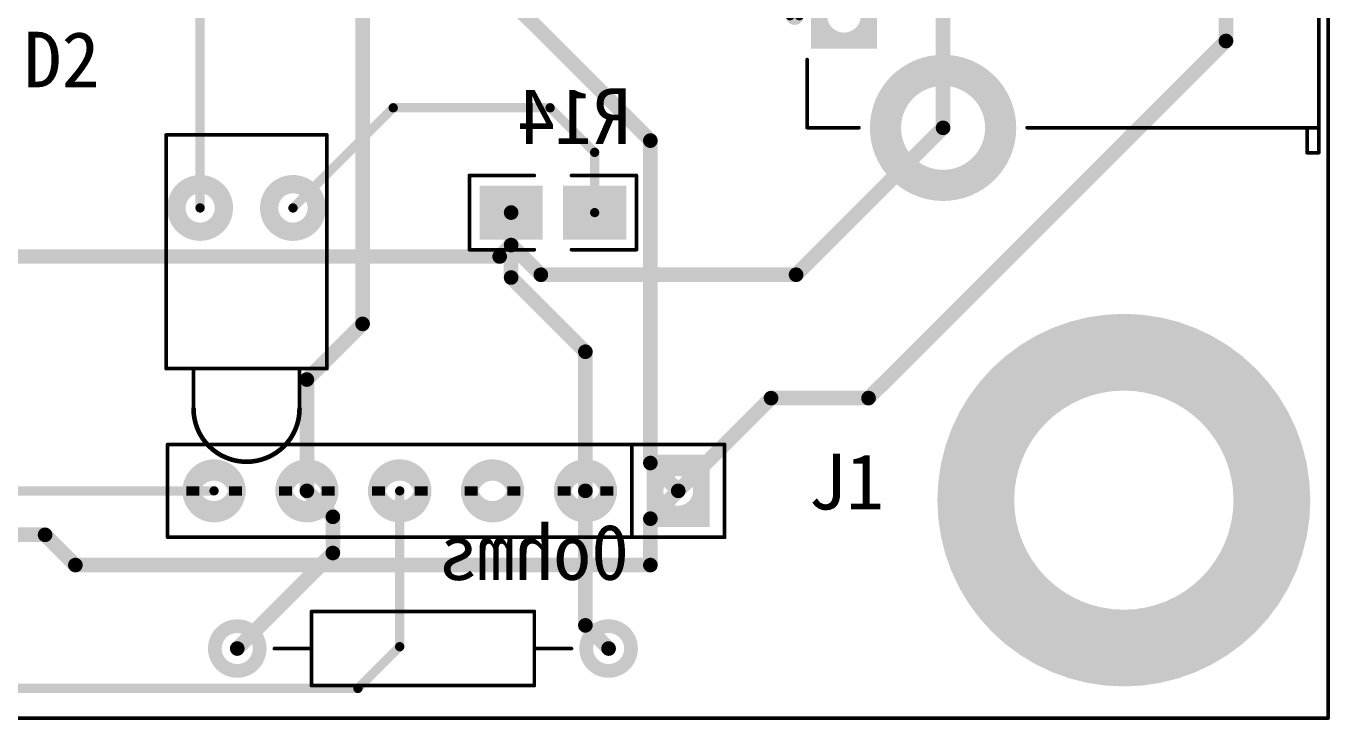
# Model space of a CAD drawing. Header units: millimetres. Extents: x 38 to 140, y 35 to 124.
# Drawn here: x 104.71 to 140.38, y 35.26 to 54.26 of the extents above; entities that cross this region are included whole.
import ezdxf

# ---------------------------------------------------------------- set-up
doc = ezdxf.new("R2010")
doc.units = ezdxf.units.MM
for name, color, linetype in [('BottomLayer', 5, 'Continuous'), ('BottomOverlay', 54, 'Continuous'), ('BottomPaste', 16, 'Continuous'), ('BottomSolder', 6, 'Continuous'), ('KeepOutLayer', 6, 'Continuous'), ('MultiLayer', 9, 'Continuous'), ('TopLayer', 1, 'Continuous'), ('TopOverlay', 2, 'Continuous'), ('TopSolder', 216, 'Continuous')]:
    doc.layers.add(name, color=color, linetype=linetype)

# ---------------------------------------------------------------- blocks, each defined once
blk = doc.blocks.new('LED_1_6')
at = {"layer": 'BottomLayer', "const_width": 0.4}
for points in [[(-0.6, 1.27, 1), (0.6, 1.27, 1)], [(-0.6, -1.27, 1), (0.6, -1.27, 1)]]:
    blk.add_lwpolyline(points, format="xyb", close=True, dxfattribs=at)
at = {"layer": 'BottomSolder', "const_width": 0.502}
for points in [[(-0.651, 1.27, 1), (0.651, 1.27, 1)], [(-0.651, -1.27, 1), (0.651, -1.27, 1)]]:
    blk.add_lwpolyline(points, format="xyb", close=True, dxfattribs=at)
at = {"layer": 'MultiLayer', "const_width": 0.4}
for points in [[(-0.6, 1.27, 1), (0.6, 1.27, 1)], [(-0.6, -1.27, 1), (0.6, -1.27, 1)]]:
    blk.add_lwpolyline(points, format="xyb", close=True, dxfattribs=at)
at = {"layer": 'TopLayer', "const_width": 0.4}
for points in [[(-0.6, 1.27, 1), (0.6, 1.27, 1)], [(-0.6, -1.27, 1), (0.6, -1.27, 1)]]:
    blk.add_lwpolyline(points, format="xyb", close=True, dxfattribs=at)
at = {"layer": 'TopOverlay', "const_width": 0.1}
for points in [[(-2, 2.2), (-2, -2.2)], [(-2, 2.2), (4.4, 2.2)], [(4.4, 2.2), (4.4, -2.2)], [(4.4, 1.45), (5.5, 1.45)], [(4.4, -1.45), (5.5, -1.45)], [(-2, -2.2), (4.4, -2.2)]]:
    blk.add_lwpolyline(points, dxfattribs=at)
at = {"layer": 'TopOverlay'}
for points, const_width in [([(-2.025, 2.2, 1), (-1.975, 2.2, 1)], 0.05), ([(-2.025, 2.2, 1), (-1.975, 2.2, 1)], 0.05), ([(4.375, 2.2, 1), (4.425, 2.2, 1)], 0.05), ([(4.375, 2.2, 1), (4.425, 2.2, 1)], 0.05), ([(4.375, 1.45, 1), (4.425, 1.45, 1)], 0.05), ([(5.468, 1.45, 1), (5.532, 1.45, 1)], 0.0635), ([(5.475, 1.45, 1), (5.525, 1.45, 1)], 0.05), ([(4.375, -1.45, 1), (4.425, -1.45, 1)], 0.05), ([(5.468, -1.45, 1), (5.532, -1.45, 1)], 0.0635), ([(5.475, -1.45, 1), (5.525, -1.45, 1)], 0.05), ([(-2.025, -2.2, 1), (-1.975, -2.2, 1)], 0.05), ([(-2.025, -2.2, 1), (-1.975, -2.2, 1)], 0.05), ([(4.375, -2.2, 1), (4.425, -2.2, 1)], 0.05), ([(4.375, -2.2, 1), (4.425, -2.2, 1)], 0.05)]:
    blk.add_lwpolyline(points, format="xyb", close=True, dxfattribs=dict(at, const_width=const_width))
at = {"layer": 'TopOverlay', "const_width": 0.127}
blk.add_lwpolyline([(5.5, 1.45, -1), (5.5, -1.45)], format="xyb", dxfattribs=at)
at = {"layer": 'TopSolder', "const_width": 0.502}
for points in [[(-0.651, 1.27, 1), (0.651, 1.27, 1)], [(-0.651, -1.27, 1), (0.651, -1.27, 1)]]:
    blk.add_lwpolyline(points, format="xyb", close=True, dxfattribs=at)
blk = doc.blocks.new('SIP6_7')
at = {"layer": 'BottomLayer'}
for points, const_width in [([(-0.762, 0.648), (0.762, 0.648)], 0.483), ([(-0.584, 0.889), (-0.584, -0.889)], 0.356), ([(0.584, 0.889), (0.584, -0.889)], 0.356), ([(1.956, -0.127), (1.956, 0.127)], 0.356), ([(3.124, -0.127), (3.124, 0.127)], 0.356), ([(4.496, -0.127), (4.496, 0.127)], 0.356), ([(5.664, -0.127), (5.664, 0.127)], 0.356), ([(7.036, -0.127), (7.036, 0.127)], 0.356), ([(8.204, -0.127), (8.204, 0.127)], 0.356), ([(9.576, -0.127), (9.576, 0.127)], 0.356), ([(10.744, -0.127), (10.744, 0.127)], 0.356), ([(12.116, -0.127), (12.116, 0.127)], 0.356), ([(13.284, -0.127), (13.284, 0.127)], 0.356), ([(-0.762, -0.648), (0.762, -0.648)], 0.483)]:
    blk.add_lwpolyline(points, dxfattribs=dict(at, const_width=const_width))
at = {"layer": 'BottomLayer', "const_width": 0.356}
for points in [[(-0.584, 0, 1), (0.584, 0, 1)], [(1.956, 0, 1), (3.124, 0, 1)], [(4.496, 0, 1), (5.664, 0, 1)], [(7.036, 0, 1), (8.204, 0, 1)], [(9.576, 0, 1), (10.744, 0, 1)], [(12.116, 0, 1), (13.284, 0, 1)]]:
    blk.add_lwpolyline(points, format="xyb", close=True, dxfattribs=at)
for points in [[(3.124, -0.127, 1), (1.956, -0.127)], [(5.664, -0.127, 1), (4.496, -0.127)], [(8.204, -0.127, 1), (7.036, -0.127)], [(10.744, -0.127, 1), (9.576, -0.127)], [(13.284, -0.127, 1), (12.116, -0.127)], [(1.956, 0.127, 1), (3.124, 0.127)], [(4.496, 0.127, 1), (5.664, 0.127)], [(7.036, 0.127, 1), (8.204, 0.127)], [(9.576, 0.127, 1), (10.744, 0.127)], [(12.116, 0.127, 1), (13.284, 0.127)]]:
    blk.add_lwpolyline(points, format="xyb", dxfattribs=at)
at = {"layer": 'BottomSolder'}
for points, const_width in [([(-0.635, 0.991), (-0.635, -0.991)], 0.457), ([(0.635, 0.991), (0.635, -0.991)], 0.457), ([(-0.864, 0.699), (0.864, 0.699)], 0.584), ([(1.905, -0.127), (1.905, 0.127)], 0.457), ([(3.175, -0.127), (3.175, 0.127)], 0.457), ([(4.445, -0.127), (4.445, 0.127)], 0.457), ([(5.715, -0.127), (5.715, 0.127)], 0.457), ([(6.985, -0.127), (6.985, 0.127)], 0.457), ([(8.255, -0.127), (8.255, 0.127)], 0.457), ([(9.525, -0.127), (9.525, 0.127)], 0.457), ([(10.795, -0.127), (10.795, 0.127)], 0.457), ([(12.065, -0.127), (12.065, 0.127)], 0.457), ([(13.335, -0.127), (13.335, 0.127)], 0.457), ([(-0.864, -0.699), (0.864, -0.699)], 0.584)]:
    blk.add_lwpolyline(points, dxfattribs=dict(at, const_width=const_width))
at = {"layer": 'BottomSolder', "const_width": 0.457}
for points in [[(-0.635, 0, 1), (0.635, 0, 1)], [(1.905, 0, 1), (3.175, 0, 1)], [(4.445, 0, 1), (5.715, 0, 1)], [(6.985, 0, 1), (8.255, 0, 1)], [(9.525, 0, 1), (10.795, 0, 1)], [(12.065, 0, 1), (13.335, 0, 1)]]:
    blk.add_lwpolyline(points, format="xyb", close=True, dxfattribs=at)
for points in [[(3.175, -0.127, 1), (1.905, -0.127)], [(5.715, -0.127, 1), (4.445, -0.127)], [(8.255, -0.127, 1), (6.985, -0.127)], [(10.795, -0.127, 1), (9.525, -0.127)], [(13.335, -0.127, 1), (12.065, -0.127)], [(1.905, 0.127, 1), (3.175, 0.127)], [(4.445, 0.127, 1), (5.715, 0.127)], [(6.985, 0.127, 1), (8.255, 0.127)], [(9.525, 0.127, 1), (10.795, 0.127)], [(12.065, 0.127, 1), (13.335, 0.127)]]:
    blk.add_lwpolyline(points, format="xyb", dxfattribs=at)
at = {"layer": 'MultiLayer'}
for points, const_width in [([(-0.762, 0.648), (0.762, 0.648)], 0.483), ([(-0.584, 0.889), (-0.584, -0.889)], 0.356), ([(0.584, 0.889), (0.584, -0.889)], 0.356), ([(1.956, -0.127), (1.956, 0.127)], 0.356), ([(3.124, -0.127), (3.124, 0.127)], 0.356), ([(4.496, -0.127), (4.496, 0.127)], 0.356), ([(5.664, -0.127), (5.664, 0.127)], 0.356), ([(7.036, -0.127), (7.036, 0.127)], 0.356), ([(8.204, -0.127), (8.204, 0.127)], 0.356), ([(9.576, -0.127), (9.576, 0.127)], 0.356), ([(10.744, -0.127), (10.744, 0.127)], 0.356), ([(12.116, -0.127), (12.116, 0.127)], 0.356), ([(13.284, -0.127), (13.284, 0.127)], 0.356), ([(-0.762, -0.648), (0.762, -0.648)], 0.483)]:
    blk.add_lwpolyline(points, dxfattribs=dict(at, const_width=const_width))
at = {"layer": 'MultiLayer', "const_width": 0.356}
for points in [[(-0.584, 0, 1), (0.584, 0, 1)], [(1.956, 0, 1), (3.124, 0, 1)], [(4.496, 0, 1), (5.664, 0, 1)], [(7.036, 0, 1), (8.204, 0, 1)], [(9.576, 0, 1), (10.744, 0, 1)], [(12.116, 0, 1), (13.284, 0, 1)]]:
    blk.add_lwpolyline(points, format="xyb", close=True, dxfattribs=at)
for points in [[(3.124, -0.127, 1), (1.956, -0.127)], [(5.664, -0.127, 1), (4.496, -0.127)], [(8.204, -0.127, 1), (7.036, -0.127)], [(10.744, -0.127, 1), (9.576, -0.127)], [(13.284, -0.127, 1), (12.116, -0.127)], [(1.956, 0.127, 1), (3.124, 0.127)], [(4.496, 0.127, 1), (5.664, 0.127)], [(7.036, 0.127, 1), (8.204, 0.127)], [(9.576, 0.127, 1), (10.744, 0.127)], [(12.116, 0.127, 1), (13.284, 0.127)]]:
    blk.add_lwpolyline(points, format="xyb", dxfattribs=at)
at = {"layer": 'TopLayer'}
for points, const_width in [([(-0.762, 0.648), (0.762, 0.648)], 0.483), ([(-0.584, 0.889), (-0.584, -0.889)], 0.356), ([(0.584, 0.889), (0.584, -0.889)], 0.356), ([(1.956, -0.127), (1.956, 0.127)], 0.356), ([(3.124, -0.127), (3.124, 0.127)], 0.356), ([(4.496, -0.127), (4.496, 0.127)], 0.356), ([(5.664, -0.127), (5.664, 0.127)], 0.356), ([(7.036, -0.127), (7.036, 0.127)], 0.356), ([(8.204, -0.127), (8.204, 0.127)], 0.356), ([(9.576, -0.127), (9.576, 0.127)], 0.356), ([(10.744, -0.127), (10.744, 0.127)], 0.356), ([(12.116, -0.127), (12.116, 0.127)], 0.356), ([(13.284, -0.127), (13.284, 0.127)], 0.356), ([(-0.762, -0.648), (0.762, -0.648)], 0.483)]:
    blk.add_lwpolyline(points, dxfattribs=dict(at, const_width=const_width))
at = {"layer": 'TopLayer', "const_width": 0.356}
for points in [[(-0.584, 0, 1), (0.584, 0, 1)], [(1.956, 0, 1), (3.124, 0, 1)], [(4.496, 0, 1), (5.664, 0, 1)], [(7.036, 0, 1), (8.204, 0, 1)], [(9.576, 0, 1), (10.744, 0, 1)], [(12.116, 0, 1), (13.284, 0, 1)]]:
    blk.add_lwpolyline(points, format="xyb", close=True, dxfattribs=at)
for points in [[(3.124, -0.127, 1), (1.956, -0.127)], [(5.664, -0.127, 1), (4.496, -0.127)], [(8.204, -0.127, 1), (7.036, -0.127)], [(10.744, -0.127, 1), (9.576, -0.127)], [(13.284, -0.127, 1), (12.116, -0.127)], [(1.956, 0.127, 1), (3.124, 0.127)], [(4.496, 0.127, 1), (5.664, 0.127)], [(7.036, 0.127, 1), (8.204, 0.127)], [(9.576, 0.127, 1), (10.744, 0.127)], [(12.116, 0.127, 1), (13.284, 0.127)]]:
    blk.add_lwpolyline(points, format="xyb", dxfattribs=at)
at = {"layer": 'TopOverlay', "const_width": 0.1}
for points in [[(13.97, 1.27), (-1.27, 1.27)], [(-1.27, 1.27), (-1.27, -1.27)], [(1.27, 1.27), (1.27, -1.27)], [(13.97, 1.27), (13.97, -1.27)], [(13.97, -1.27), (-1.27, -1.27)]]:
    blk.add_lwpolyline(points, dxfattribs=at)
at = {"layer": 'TopOverlay', "const_width": 0.05}
for points in [[(-1.295, 1.27, 1), (-1.245, 1.27, 1)], [(-1.295, 1.27, 1), (-1.245, 1.27, 1)], [(1.245, 1.27, 1), (1.295, 1.27, 1)], [(13.945, 1.27, 1), (13.995, 1.27, 1)], [(13.945, 1.27, 1), (13.995, 1.27, 1)], [(-1.295, -1.27, 1), (-1.245, -1.27, 1)], [(-1.295, -1.27, 1), (-1.245, -1.27, 1)], [(1.245, -1.27, 1), (1.295, -1.27, 1)], [(13.945, -1.27, 1), (13.995, -1.27, 1)], [(13.945, -1.27, 1), (13.995, -1.27, 1)]]:
    blk.add_lwpolyline(points, format="xyb", close=True, dxfattribs=at)
at = {"layer": 'TopSolder'}
for points, const_width in [([(-0.635, 0.991), (-0.635, -0.991)], 0.457), ([(0.635, 0.991), (0.635, -0.991)], 0.457), ([(-0.864, 0.699), (0.864, 0.699)], 0.584), ([(1.905, -0.127), (1.905, 0.127)], 0.457), ([(3.175, -0.127), (3.175, 0.127)], 0.457), ([(4.445, -0.127), (4.445, 0.127)], 0.457), ([(5.715, -0.127), (5.715, 0.127)], 0.457), ([(6.985, -0.127), (6.985, 0.127)], 0.457), ([(8.255, -0.127), (8.255, 0.127)], 0.457), ([(9.525, -0.127), (9.525, 0.127)], 0.457), ([(10.795, -0.127), (10.795, 0.127)], 0.457), ([(12.065, -0.127), (12.065, 0.127)], 0.457), ([(13.335, -0.127), (13.335, 0.127)], 0.457), ([(-0.864, -0.699), (0.864, -0.699)], 0.584)]:
    blk.add_lwpolyline(points, dxfattribs=dict(at, const_width=const_width))
at = {"layer": 'TopSolder', "const_width": 0.457}
for points in [[(-0.635, 0, 1), (0.635, 0, 1)], [(1.905, 0, 1), (3.175, 0, 1)], [(4.445, 0, 1), (5.715, 0, 1)], [(6.985, 0, 1), (8.255, 0, 1)], [(9.525, 0, 1), (10.795, 0, 1)], [(12.065, 0, 1), (13.335, 0, 1)]]:
    blk.add_lwpolyline(points, format="xyb", close=True, dxfattribs=at)
for points in [[(3.175, -0.127, 1), (1.905, -0.127)], [(5.715, -0.127, 1), (4.445, -0.127)], [(8.255, -0.127, 1), (6.985, -0.127)], [(10.795, -0.127, 1), (9.525, -0.127)], [(13.335, -0.127, 1), (12.065, -0.127)], [(1.905, 0.127, 1), (3.175, 0.127)], [(4.445, 0.127, 1), (5.715, 0.127)], [(6.985, 0.127, 1), (8.255, 0.127)], [(9.525, 0.127, 1), (10.795, 0.127)], [(12.065, 0.127, 1), (13.335, 0.127)]]:
    blk.add_lwpolyline(points, format="xyb", dxfattribs=at)
blk = doc.blocks.new('0805_B_27')
at = {"layer": 'BottomLayer'}
for points, const_width in [([(-0.381, 0.635), (-0.381, -0.635)], 0.762), ([(0.381, 0.635), (0.381, -0.635)], 0.762), ([(1.905, 0.635), (1.905, -0.635)], 0.762), ([(2.667, 0.635), (2.667, -0.635)], 0.762), ([(-0.762, 0.318), (0.762, 0.318)], 0.635), ([(1.524, 0.318), (3.048, 0.318)], 0.635), ([(-0.762, -0.318), (0.762, -0.318)], 0.635), ([(1.524, -0.318), (3.048, -0.318)], 0.635)]:
    blk.add_lwpolyline(points, dxfattribs=dict(at, const_width=const_width))
at = {"layer": 'BottomLayer', "const_width": 0.635}
for points in [[(-0.318, 0, 1), (0.318, 0, 1)], [(1.968, 0, 1), (2.603, 0, 1)]]:
    blk.add_lwpolyline(points, format="xyb", close=True, dxfattribs=at)
at = {"layer": 'BottomOverlay', "const_width": 0.1}
for points in [[(-1.143, 1.016), (0.635, 1.016)], [(-1.143, -1.016), (-1.143, 1.016)], [(1.651, 1.016), (3.429, 1.016)], [(3.429, -1.016), (3.429, 1.016)], [(-1.143, -1.016), (0.635, -1.016)], [(1.651, -1.016), (3.429, -1.016)]]:
    blk.add_lwpolyline(points, dxfattribs=at)
at = {"layer": 'BottomOverlay', "const_width": 0.05}
for points in [[(-1.168, 1.016, 1), (-1.118, 1.016, 1)], [(-1.168, 1.016, 1), (-1.118, 1.016, 1)], [(0.61, 1.016, 1), (0.66, 1.016, 1)], [(1.626, 1.016, 1), (1.676, 1.016, 1)], [(3.404, 1.016, 1), (3.454, 1.016, 1)], [(3.404, 1.016, 1), (3.454, 1.016, 1)], [(-1.168, -1.016, 1), (-1.118, -1.016, 1)], [(-1.168, -1.016, 1), (-1.118, -1.016, 1)], [(0.61, -1.016, 1), (0.66, -1.016, 1)], [(1.626, -1.016, 1), (1.676, -1.016, 1)], [(3.404, -1.016, 1), (3.454, -1.016, 1)], [(3.404, -1.016, 1), (3.454, -1.016, 1)]]:
    blk.add_lwpolyline(points, format="xyb", close=True, dxfattribs=at)
at = {"layer": 'BottomPaste'}
for points, const_width in [([(-0.381, 0.635), (-0.381, -0.635)], 0.762), ([(0.381, 0.635), (0.381, -0.635)], 0.762), ([(1.905, 0.635), (1.905, -0.635)], 0.762), ([(2.667, 0.635), (2.667, -0.635)], 0.762), ([(-0.762, 0.318), (0.762, 0.318)], 0.635), ([(1.524, 0.318), (3.048, 0.318)], 0.635), ([(-0.762, -0.318), (0.762, -0.318)], 0.635), ([(1.524, -0.318), (3.048, -0.318)], 0.635)]:
    blk.add_lwpolyline(points, dxfattribs=dict(at, const_width=const_width))
at = {"layer": 'BottomPaste', "const_width": 0.635}
for points in [[(-0.318, 0, 1), (0.318, 0, 1)], [(1.968, 0, 1), (2.603, 0, 1)]]:
    blk.add_lwpolyline(points, format="xyb", close=True, dxfattribs=at)
at = {"layer": 'BottomSolder'}
for points, const_width in [([(-0.432, 0.737), (-0.432, -0.737)], 0.864), ([(0.432, 0.737), (0.432, -0.737)], 0.864), ([(1.854, 0.737), (1.854, -0.737)], 0.864), ([(2.718, 0.737), (2.718, -0.737)], 0.864), ([(-0.864, 0.368), (0.864, 0.368)], 0.737), ([(1.422, 0.368), (3.15, 0.368)], 0.737), ([(-0.864, -0.368), (0.864, -0.368)], 0.737), ([(1.422, -0.368), (3.15, -0.368)], 0.737)]:
    blk.add_lwpolyline(points, dxfattribs=dict(at, const_width=const_width))
at = {"layer": 'BottomSolder', "const_width": 0.737}
for points in [[(-0.368, 0, 1), (0.368, 0, 1)], [(1.918, 0, 1), (2.654, 0, 1)]]:
    blk.add_lwpolyline(points, format="xyb", close=True, dxfattribs=at)
blk = doc.blocks.new('AXIAL_0_4_B_38')
at = {"layer": 'BottomLayer', "const_width": 0.275}
for points in [[(-5.643, 0, 1), (-4.517, 0, 1)], [(4.517, 0, 1), (5.643, 0, 1)]]:
    blk.add_lwpolyline(points, format="xyb", close=True, dxfattribs=at)
at = {"layer": 'BottomOverlay', "const_width": 0.1}
for points in [[(-3.048, 1.016), (-3.048, -1.016)], [(3.048, 1.016), (-3.048, 1.016)], [(3.048, 1.016), (3.048, -1.016)], [(-3.048, 0), (-4.064, 0)], [(4.064, 0), (3.048, 0)], [(3.048, -1.016), (-3.048, -1.016)]]:
    blk.add_lwpolyline(points, dxfattribs=at)
at = {"layer": 'BottomOverlay', "const_width": 0.05}
for points in [[(-3.073, 1.016, 1), (-3.023, 1.016, 1)], [(-3.073, 1.016, 1), (-3.023, 1.016, 1)], [(3.023, 1.016, 1), (3.073, 1.016, 1)], [(3.023, 1.016, 1), (3.073, 1.016, 1)], [(-4.089, 0, 1), (-4.039, 0, 1)], [(-3.073, 0, 1), (-3.023, 0, 1)], [(3.023, 0, 1), (3.073, 0, 1)], [(4.039, 0, 1), (4.089, 0, 1)], [(-3.073, -1.016, 1), (-3.023, -1.016, 1)], [(-3.073, -1.016, 1), (-3.023, -1.016, 1)], [(3.023, -1.016, 1), (3.073, -1.016, 1)], [(3.023, -1.016, 1), (3.073, -1.016, 1)]]:
    blk.add_lwpolyline(points, format="xyb", close=True, dxfattribs=at)
at = {"layer": 'BottomSolder', "const_width": 0.377}
for points in [[(-5.693, 0, 1), (-4.467, 0, 1)], [(4.467, 0, 1), (5.693, 0, 1)]]:
    blk.add_lwpolyline(points, format="xyb", close=True, dxfattribs=at)
at = {"layer": 'MultiLayer', "const_width": 0.275}
for points in [[(-5.643, 0, 1), (-4.517, 0, 1)], [(4.517, 0, 1), (5.643, 0, 1)]]:
    blk.add_lwpolyline(points, format="xyb", close=True, dxfattribs=at)
at = {"layer": 'TopLayer', "const_width": 0.275}
for points in [[(-5.643, 0, 1), (-4.517, 0, 1)], [(4.517, 0, 1), (5.643, 0, 1)]]:
    blk.add_lwpolyline(points, format="xyb", close=True, dxfattribs=at)
at = {"layer": 'TopSolder', "const_width": 0.377}
for points in [[(-5.693, 0, 1), (-4.467, 0, 1)], [(4.467, 0, 1), (5.693, 0, 1)]]:
    blk.add_lwpolyline(points, format="xyb", close=True, dxfattribs=at)
blk = doc.blocks.new('440068_39')
at = {"layer": 'BottomLayer'}
for points, const_width in [([(-11.805, 6.57, 1), (-8.755, 6.57, 1)], 0.75), ([(-13.62, 3.5, 1), (-12.36, 3.5, 1)], 0.34), ([(-13.62, 1, 1), (-12.36, 1, 1)], 0.34), ([(-13.62, -1, 1), (-12.36, -1, 1)], 0.34), ([(-13.62, -3.5, 1), (-12.36, -3.5, 1)], 0.34), ([(-11.805, -6.57, 1), (-8.755, -6.57, 1)], 0.75)]:
    blk.add_lwpolyline(points, format="xyb", close=True, dxfattribs=dict(at, const_width=const_width))
at = {"layer": 'BottomLayer', "const_width": 0.34}
for points in [[(-13.79, -2.87), (-12.19, -2.87)], [(-13.62, -4.3), (-13.62, -2.7)], [(-12.36, -4.3), (-12.36, -2.7)], [(-13.79, -4.13), (-12.19, -4.13)]]:
    blk.add_lwpolyline(points, dxfattribs=at)
at = {"layer": 'BottomSolder'}
for points, const_width in [([(-11.856, 6.57, 1), (-8.704, 6.57, 1)], 0.852), ([(-13.671, 3.5, 1), (-12.309, 3.5, 1)], 0.442), ([(-13.671, 1, 1), (-12.309, 1, 1)], 0.442), ([(-13.671, -1, 1), (-12.309, -1, 1)], 0.442), ([(-13.671, -3.5, 1), (-12.309, -3.5, 1)], 0.442), ([(-11.856, -6.57, 1), (-8.704, -6.57, 1)], 0.852)]:
    blk.add_lwpolyline(points, format="xyb", close=True, dxfattribs=dict(at, const_width=const_width))
at = {"layer": 'BottomSolder', "const_width": 0.442}
for points in [[(-13.671, -4.402), (-13.671, -2.598)], [(-12.309, -4.402), (-12.309, -2.598)], [(-13.892, -2.819), (-12.088, -2.819)], [(-13.892, -4.181), (-12.088, -4.181)]]:
    blk.add_lwpolyline(points, dxfattribs=at)
at = {"layer": 'MultiLayer'}
for points, const_width in [([(-11.805, 6.57, 1), (-8.755, 6.57, 1)], 0.75), ([(-13.62, 3.5, 1), (-12.36, 3.5, 1)], 0.34), ([(-13.62, 1, 1), (-12.36, 1, 1)], 0.34), ([(-13.62, -1, 1), (-12.36, -1, 1)], 0.34), ([(-13.62, -3.5, 1), (-12.36, -3.5, 1)], 0.34), ([(-11.805, -6.57, 1), (-8.755, -6.57, 1)], 0.75)]:
    blk.add_lwpolyline(points, format="xyb", close=True, dxfattribs=dict(at, const_width=const_width))
at = {"layer": 'MultiLayer', "const_width": 0.34}
for points in [[(-13.79, -2.87), (-12.19, -2.87)], [(-13.62, -4.3), (-13.62, -2.7)], [(-12.36, -4.3), (-12.36, -2.7)], [(-13.79, -4.13), (-12.19, -4.13)]]:
    blk.add_lwpolyline(points, dxfattribs=at)
at = {"layer": 'TopLayer'}
for points, const_width in [([(-11.805, 6.57, 1), (-8.755, 6.57, 1)], 0.75), ([(-13.62, 3.5, 1), (-12.36, 3.5, 1)], 0.34), ([(-13.62, 1, 1), (-12.36, 1, 1)], 0.34), ([(-13.62, -1, 1), (-12.36, -1, 1)], 0.34), ([(-13.62, -3.5, 1), (-12.36, -3.5, 1)], 0.34), ([(-11.805, -6.57, 1), (-8.755, -6.57, 1)], 0.75)]:
    blk.add_lwpolyline(points, format="xyb", close=True, dxfattribs=dict(at, const_width=const_width))
at = {"layer": 'TopLayer', "const_width": 0.34}
for points in [[(-13.79, -2.87), (-12.19, -2.87)], [(-13.62, -4.3), (-13.62, -2.7)], [(-12.36, -4.3), (-12.36, -2.7)], [(-13.79, -4.13), (-12.19, -4.13)]]:
    blk.add_lwpolyline(points, dxfattribs=at)
at = {"layer": 'TopOverlay', "const_width": 0.1}
for points in [[(-0.32, 7.25), (0, 7.25)], [(-0.32, 6.565), (-0.32, 7.25)], [(0, 6.565), (0, 7.25)], [(-14, 6.565), (-12.58, 6.565)], [(-14, 4.16), (-14, 6.565)], [(-7.98, 6.565), (0, 6.565)], [(0, -6.565), (0, 6.565)], [(-14, 1.66), (-14, 2.84)], [(-14, -0.34), (-14, 0.34)], [(-14, -2.3), (-14, -1.66)], [(-14, -6.565), (-14, -4.7)], [(-14, -6.565), (-12.58, -6.565)], [(-7.98, -6.565), (0, -6.565)], [(-0.32, -7.25), (-0.32, -6.565)], [(0, -7.25), (0, -6.565)], [(-0.32, -7.25), (0, -7.25)]]:
    blk.add_lwpolyline(points, dxfattribs=at)
at = {"layer": 'TopOverlay'}
for points, const_width in [([(-0.345, 7.25, 1), (-0.295, 7.25, 1)], 0.05), ([(-0.345, 7.25, 1), (-0.295, 7.25, 1)], 0.05), ([(-0.025, 7.25, 1), (0.025, 7.25, 1)], 0.05), ([(-0.025, 7.25, 1), (0.025, 7.25, 1)], 0.05), ([(-14.025, 6.565, 1), (-13.975, 6.565, 1)], 0.05), ([(-14.025, 6.565, 1), (-13.975, 6.565, 1)], 0.05), ([(-12.605, 6.565, 1), (-12.555, 6.565, 1)], 0.05), ([(-8.005, 6.565, 1), (-7.955, 6.565, 1)], 0.05), ([(-0.345, 6.565, 1), (-0.295, 6.565, 1)], 0.05), ([(-0.025, 6.565, 1), (0.025, 6.565, 1)], 0.05), ([(-0.025, 6.565, 1), (0.025, 6.565, 1)], 0.05), ([(-0.025, 6.565, 1), (0.025, 6.565, 1)], 0.05), ([(-14.025, 4.16, 1), (-13.975, 4.16, 1)], 0.05), ([(-14.025, 2.84, 1), (-13.975, 2.84, 1)], 0.05), ([(-14.025, 1.66, 1), (-13.975, 1.66, 1)], 0.05), ([(-14.025, 0.34, 1), (-13.975, 0.34, 1)], 0.05), ([(-14.025, -0.34, 1), (-13.975, -0.34, 1)], 0.05), ([(-14.025, -1.66, 1), (-13.975, -1.66, 1)], 0.05), ([(-14.025, -2.3, 1), (-13.975, -2.3, 1)], 0.05), ([(-14.215, -3.5, 1), (-14.465, -3.5, 1)], 0.25), ([(-14.527, -3.5, 1), (-14.403, -3.5, 1)], 0.125), ([(-14.277, -3.5, 1), (-14.152, -3.5, 1)], 0.125), ([(-14.025, -4.7, 1), (-13.975, -4.7, 1)], 0.05), ([(-14.025, -6.565, 1), (-13.975, -6.565, 1)], 0.05), ([(-14.025, -6.565, 1), (-13.975, -6.565, 1)], 0.05), ([(-12.605, -6.565, 1), (-12.555, -6.565, 1)], 0.05), ([(-8.005, -6.565, 1), (-7.955, -6.565, 1)], 0.05), ([(-0.345, -6.565, 1), (-0.295, -6.565, 1)], 0.05), ([(-0.025, -6.565, 1), (0.025, -6.565, 1)], 0.05), ([(-0.025, -6.565, 1), (0.025, -6.565, 1)], 0.05), ([(-0.025, -6.565, 1), (0.025, -6.565, 1)], 0.05), ([(-0.345, -7.25, 1), (-0.295, -7.25, 1)], 0.05), ([(-0.345, -7.25, 1), (-0.295, -7.25, 1)], 0.05), ([(-0.025, -7.25, 1), (0.025, -7.25, 1)], 0.05), ([(-0.025, -7.25, 1), (0.025, -7.25, 1)], 0.05)]:
    blk.add_lwpolyline(points, format="xyb", close=True, dxfattribs=dict(at, const_width=const_width))
at = {"layer": 'TopSolder'}
for points, const_width in [([(-11.856, 6.57, 1), (-8.704, 6.57, 1)], 0.852), ([(-13.671, 3.5, 1), (-12.309, 3.5, 1)], 0.442), ([(-13.671, 1, 1), (-12.309, 1, 1)], 0.442), ([(-13.671, -1, 1), (-12.309, -1, 1)], 0.442), ([(-13.671, -3.5, 1), (-12.309, -3.5, 1)], 0.442), ([(-11.856, -6.57, 1), (-8.704, -6.57, 1)], 0.852)]:
    blk.add_lwpolyline(points, format="xyb", close=True, dxfattribs=dict(at, const_width=const_width))
at = {"layer": 'TopSolder', "const_width": 0.442}
for points in [[(-13.671, -4.402), (-13.671, -2.598)], [(-12.309, -4.402), (-12.309, -2.598)], [(-13.892, -2.819), (-12.088, -2.819)], [(-13.892, -4.181), (-12.088, -4.181)]]:
    blk.add_lwpolyline(points, dxfattribs=at)

msp = doc.modelspace()

# ---------------------------------------------------------------- linework, layer by layer
at = {"layer": 'BottomLayer'}
for points, const_width in [([(137.541, 53.848), (137.541, 85.344)], 0.4), ([(127.762, 44.069), (137.541, 53.848)], 0.4), ([(112.014, 49.276), (114.757, 52.019)], 0.254), ([(114.757, 52.019), (119.05, 52.019)], 0.254), ([(119.05, 52.019), (120.269, 50.8)], 0.254), ([(125.779, 47.447), (129.801, 51.469)], 0.4), ([(120.269, 49.149), (120.269, 50.8)], 0.254), ([(117.983, 48.26), (117.983, 49.149)], 0.4), ([(117.669, 47.946), (117.983, 48.26)], 0.4), ([(117.983, 48.26), (118.796, 47.447)], 0.4), ([(117.983, 47.371), (117.983, 48.26)], 0.4), ([(101.473, 47.946), (117.669, 47.946)], 0.4), ([(117.983, 47.371), (120.015, 45.339)], 0.4), ([(118.796, 47.447), (125.779, 47.447)], 0.4), ([(120.015, 41.529), (120.015, 45.339)], 0.4), ([(122.555, 41.529), (125.095, 44.069)], 0.4), ([(125.095, 44.069), (127.762, 44.069)], 0.4), ([(121.793, 40.767), (122.555, 41.529)], 0.4), ([(121.793, 39.497), (121.793, 40.767)], 0.4), ([(101.473, 40.326), (105.232, 40.326)], 0.4), ([(105.232, 40.326), (106.061, 39.497)], 0.4), ([(106.061, 39.497), (121.793, 39.497)], 0.4)]:
    msp.add_lwpolyline(points, dxfattribs=dict(at, const_width=const_width))
for points, const_width in [([(137.441, 53.848, 1), (137.641, 53.848, 1)], 0.2), ([(137.441, 53.848, 1), (137.641, 53.848, 1)], 0.2), ([(114.694, 52.019, 1), (114.821, 52.019, 1)], 0.127), ([(114.694, 52.019, 1), (114.821, 52.019, 1)], 0.127), ([(118.986, 52.019, 1), (119.113, 52.019, 1)], 0.127), ([(118.986, 52.019, 1), (119.113, 52.019, 1)], 0.127), ([(129.701, 51.469, 1), (129.901, 51.469, 1)], 0.2), ([(120.206, 50.8, 1), (120.332, 50.8, 1)], 0.127), ([(120.206, 50.8, 1), (120.332, 50.8, 1)], 0.127), ([(111.951, 49.276, 1), (112.078, 49.276, 1)], 0.127), ([(117.883, 49.149, 1), (118.083, 49.149, 1)], 0.2), ([(120.206, 49.149, 1), (120.332, 49.149, 1)], 0.127), ([(117.883, 48.26, 1), (118.083, 48.26, 1)], 0.2), ([(117.883, 48.26, 1), (118.083, 48.26, 1)], 0.2), ([(117.883, 48.26, 1), (118.083, 48.26, 1)], 0.2), ([(117.883, 48.26, 1), (118.083, 48.26, 1)], 0.2), ([(117.569, 47.946, 1), (117.769, 47.946, 1)], 0.2), ([(117.569, 47.946, 1), (117.769, 47.946, 1)], 0.2), ([(117.883, 47.371, 1), (118.083, 47.371, 1)], 0.2), ([(117.883, 47.371, 1), (118.083, 47.371, 1)], 0.2), ([(118.696, 47.447, 1), (118.896, 47.447, 1)], 0.2), ([(118.696, 47.447, 1), (118.896, 47.447, 1)], 0.2), ([(125.679, 47.447, 1), (125.879, 47.447, 1)], 0.2), ([(125.679, 47.447, 1), (125.879, 47.447, 1)], 0.2), ([(130.747, 41.275, 1), (138.747, 41.275, 1)], 2), ([(119.915, 45.339, 1), (120.115, 45.339, 1)], 0.2), ([(119.915, 45.339, 1), (120.115, 45.339, 1)], 0.2), ([(124.995, 44.069, 1), (125.195, 44.069, 1)], 0.2), ([(124.995, 44.069, 1), (125.195, 44.069, 1)], 0.2), ([(127.662, 44.069, 1), (127.862, 44.069, 1)], 0.2), ([(127.662, 44.069, 1), (127.862, 44.069, 1)], 0.2), ([(119.915, 41.529, 1), (120.115, 41.529, 1)], 0.2), ([(122.455, 41.529, 1), (122.655, 41.529, 1)], 0.2), ([(122.455, 41.529, 1), (122.655, 41.529, 1)], 0.2), ([(121.693, 40.767, 1), (121.893, 40.767, 1)], 0.2), ([(121.693, 40.767, 1), (121.893, 40.767, 1)], 0.2), ([(105.132, 40.326, 1), (105.332, 40.326, 1)], 0.2), ([(105.132, 40.326, 1), (105.332, 40.326, 1)], 0.2), ([(105.961, 39.497, 1), (106.161, 39.497, 1)], 0.2), ([(105.961, 39.497, 1), (106.161, 39.497, 1)], 0.2), ([(121.693, 39.497, 1), (121.893, 39.497, 1)], 0.2), ([(121.693, 39.497, 1), (121.893, 39.497, 1)], 0.2)]:
    msp.add_lwpolyline(points, format="xyb", close=True, dxfattribs=dict(at, const_width=const_width))
at = {"layer": 'BottomSolder', "const_width": 2.102}
msp.add_lwpolyline([(130.696, 41.275, 1), (138.798, 41.275, 1)], format="xyb", close=True, dxfattribs=at)
at = {"layer": 'KeepOutLayer', "const_width": 0.1}
for points in [[(140.335, 35.306), (140.335, 123.571)], [(37.719, 35.306), (140.335, 35.306)]]:
    msp.add_lwpolyline(points, dxfattribs=at)
at = {"layer": 'KeepOutLayer', "const_width": 0.05}
msp.add_lwpolyline([(140.31, 35.306, 1), (140.36, 35.306, 1)], format="xyb", close=True, dxfattribs=at)
msp.add_lwpolyline([(140.31, 35.306, 1), (140.36, 35.306, 1)], format="xyb", close=True, dxfattribs=at)
at = {"layer": 'MultiLayer', "const_width": 2}
msp.add_lwpolyline([(130.747, 41.275, 1), (138.747, 41.275, 1)], format="xyb", close=True, dxfattribs=at)
at = {"layer": 'TopLayer'}
for points, const_width in [([(129.801, 51.469), (129.801, 58.829)], 0.4), ([(109.474, 49.276), (109.474, 58.039)], 0.254), ([(116.017, 56.896), (121.793, 51.12)], 0.4), ([(113.919, 46.101), (113.919, 54.635)], 0.4), ([(121.793, 42.291), (121.793, 51.12)], 0.4), ([(112.395, 44.577), (113.919, 46.101)], 0.4), ([(112.395, 41.529), (112.395, 44.577)], 0.4), ([(121.793, 42.291), (122.555, 41.529)], 0.4), ([(97.053, 41.529), (109.855, 41.529)], 0.254), ([(112.395, 41.529), (113.106, 40.818)], 0.4), ([(114.935, 37.262), (114.935, 41.529)], 0.254), ([(120.015, 37.846), (120.015, 41.529)], 0.4), ([(113.106, 39.827), (113.106, 40.818)], 0.4), ([(110.49, 37.211), (113.106, 39.827)], 0.4), ([(120.015, 37.846), (120.65, 37.211)], 0.4), ([(113.792, 36.119), (114.935, 37.262)], 0.254), ([(96.52, 36.119), (113.792, 36.119)], 0.254)]:
    msp.add_lwpolyline(points, dxfattribs=dict(at, const_width=const_width))
for points, const_width in [([(129.701, 51.469, 1), (129.901, 51.469, 1)], 0.2), ([(121.693, 51.12, 1), (121.893, 51.12, 1)], 0.2), ([(121.693, 51.12, 1), (121.893, 51.12, 1)], 0.2), ([(109.41, 49.276, 1), (109.537, 49.276, 1)], 0.127), ([(113.819, 46.101, 1), (114.019, 46.101, 1)], 0.2), ([(113.819, 46.101, 1), (114.019, 46.101, 1)], 0.2), ([(130.747, 41.275, 1), (138.747, 41.275, 1)], 2), ([(112.295, 44.577, 1), (112.495, 44.577, 1)], 0.2), ([(112.295, 44.577, 1), (112.495, 44.577, 1)], 0.2), ([(121.693, 42.291, 1), (121.893, 42.291, 1)], 0.2), ([(121.693, 42.291, 1), (121.893, 42.291, 1)], 0.2), ([(109.791, 41.529, 1), (109.918, 41.529, 1)], 0.127), ([(112.295, 41.529, 1), (112.495, 41.529, 1)], 0.2), ([(112.295, 41.529, 1), (112.495, 41.529, 1)], 0.2), ([(114.871, 41.529, 1), (114.999, 41.529, 1)], 0.127), ([(119.915, 41.529, 1), (120.115, 41.529, 1)], 0.2), ([(122.455, 41.529, 1), (122.655, 41.529, 1)], 0.2), ([(113.006, 40.818, 1), (113.206, 40.818, 1)], 0.2), ([(113.006, 40.818, 1), (113.206, 40.818, 1)], 0.2), ([(113.006, 39.827, 1), (113.206, 39.827, 1)], 0.2), ([(113.006, 39.827, 1), (113.206, 39.827, 1)], 0.2), ([(119.915, 37.846, 1), (120.115, 37.846, 1)], 0.2), ([(119.915, 37.846, 1), (120.115, 37.846, 1)], 0.2), ([(110.39, 37.211, 1), (110.59, 37.211, 1)], 0.2), ([(114.871, 37.262, 1), (114.999, 37.262, 1)], 0.127), ([(114.871, 37.262, 1), (114.999, 37.262, 1)], 0.127), ([(120.55, 37.211, 1), (120.75, 37.211, 1)], 0.2), ([(113.728, 36.119, 1), (113.856, 36.119, 1)], 0.127), ([(113.728, 36.119, 1), (113.856, 36.119, 1)], 0.127)]:
    msp.add_lwpolyline(points, format="xyb", close=True, dxfattribs=dict(at, const_width=const_width))
at = {"layer": 'TopSolder', "const_width": 2.102}
msp.add_lwpolyline([(130.696, 41.275, 1), (138.798, 41.275, 1)], format="xyb", close=True, dxfattribs=at)

# ---------------------------------------------------------------- block references
for name, p in [('440068_39', (140.081, 58.039)), ('0805_B_27', (117.983, 49.149))]:
    msp.add_blockref(name, p)
for name, p, rotation in [('LED_1_6', (110.744, 49.276), 270), ('SIP6_7', (122.555, 41.529), 180), ('AXIAL_0_4_B_38', (115.57, 37.211), 180)]:
    msp.add_blockref(name, p, dxfattribs=dict(rotation=rotation))

# ---------------------------------------------------------------- texts
at = {"layer": 'BottomOverlay', "text_generation_flag": 2}
for s, p in [('R14', (121.26, 51.029)), ('0ohms', (121.209, 39.091))]:
    msp.add_text(s, height=1.524, dxfattribs=at).set_placement(p)
at = {"layer": 'TopOverlay'}
for s, p in [('D2', (104.648, 52.578)), ('J1', (126.111, 41.021))]:
    msp.add_text(s, height=1.524, dxfattribs=at).set_placement(p)

doc.saveas('drawing.dxf')
